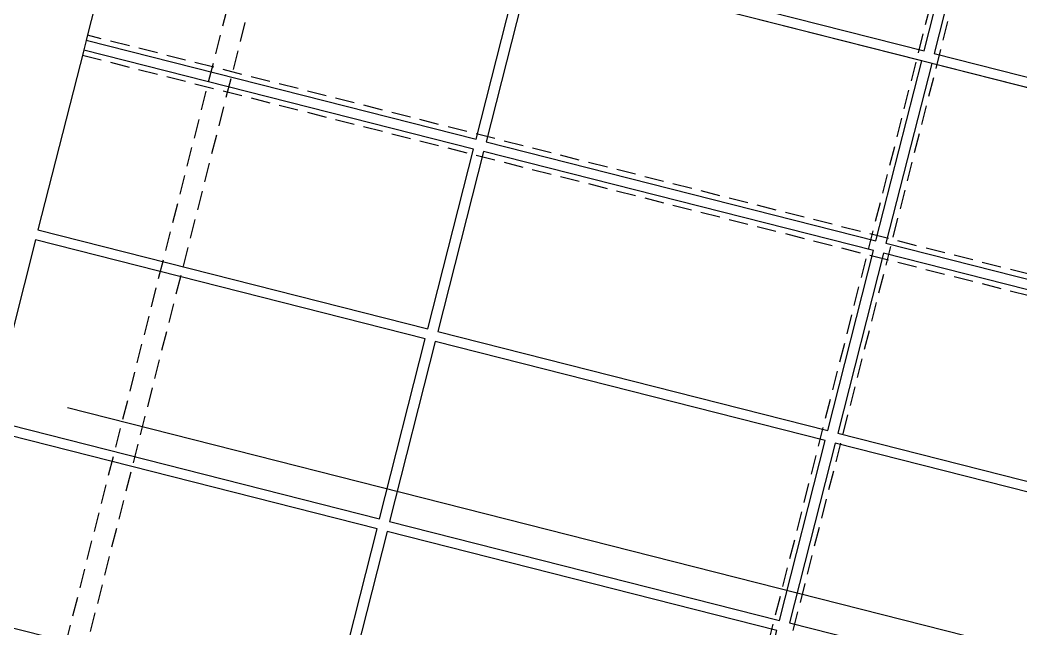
# Model space of a CAD drawing. Header units: inches. Extents: x 6322 to 85903, y -36042 to 7673.
# Drawn here: x 77573.9 to 77768, y -186.1 to -68 of the extents above; entities that cross this region are included whole.
import ezdxf

# ---------------------------------------------------------------- set-up
doc = ezdxf.new("R2010")
doc.units = ezdxf.units.IN
doc.header["$LTSCALE"] = 10
doc.linetypes.add('Amconstr', pattern=[9999, 9999, 0])
doc.linetypes.add('HIDDEN2', pattern=[0.1875, 0.125, -0.0625])
for name, color, linetype in [('ADSK_ASSOC_ENTITY_BACKUPS', 7, 'Continuous'), ('PARK LINE', 2, 'Continuous'), ('SHADE I SEC BEAM', 11, 'HIDDEN2'), ('SOLAR PANEL', 10, 'Continuous'), ('WALL', 4, 'Continuous')]:
    doc.layers.add(name, color=color, linetype=linetype)

# ---------------------------------------------------------------- blocks, each defined once
blk = doc.blocks.new('*U177')
at = {"layer": 'SOLAR PANEL'}
blk.add_lwpolyline([(-39, 18), (-39, -18), (39, -18), (39, 18)], close=True, dxfattribs=at)
blk = doc.blocks.new('*U178')
at = {"layer": 'SOLAR PANEL', "color": 0, "linetype": 'ByBlock', "lineweight": -2}
for p in [(80, 760), (160, 760), (0, 722), (80, 722), (160, 722), (0, 684), (80, 684), (160, 684), (0, 646), (80, 646), (160, 646), (0, 608), (80, 608), (0, 570)]:
    blk.add_blockref('*U177', p, dxfattribs=at)
blk = doc.blocks.new('*U75')
at = {"layer": 'SOLAR PANEL', "xscale": -1, "rotation": 165.7461911174656}
blk.add_blockref('*U178', (-184.49, 86.07), dxfattribs=at)
blk = doc.blocks.new('*U80')
at = {"layer": 'ADSK_ASSOC_ENTITY_BACKUPS', "linetype": 'Amconstr', "lineweight": 25}
blk.add_blockref('*U75', (0, 0), dxfattribs=at)
at = {"layer": 'SOLAR PANEL', "color": 0, "linetype": 'ByBlock', "lineweight": -2}
blk.add_blockref('*U75', (0, 0), dxfattribs=at)
blk = doc.blocks.new('*U107')
at = {"layer": 'SHADE I SEC BEAM', "ltscale": 3}
blk.add_lwpolyline([(-0.49, -1.94), (-232.13, 56.91), (-231.15, 60.78), (0.49, 1.94)], close=True, dxfattribs=at)
blk = doc.blocks.new('*U108')
at = {"layer": 'SHADE I SEC BEAM', "color": 0, "linetype": 'ByBlock', "lineweight": -2}
blk.add_blockref('*U107', (-168.41, -662.94), dxfattribs=at)
blk = doc.blocks.new('*U160')
at = {"layer": 'PARK LINE', "linetype": 'Amconstr', "lineweight": 25}
blk.add_line((-22.29, 5.66), (-218.07, 55.4), dxfattribs=at)
blk = doc.blocks.new('*U161')
at = {"layer": 'PARK LINE', "color": 0, "linetype": 'ByBlock', "lineweight": -2}
for p in [(-156.59, -616.42), (-182.69, -719.16)]:
    blk.add_blockref('*U160', p, dxfattribs=at)
blk = doc.blocks.new('*U141')
at = {"layer": 'SHADE I SEC BEAM', "ltscale": 3}
blk.add_lwpolyline([(-119.45, -478.32), (-123.32, -477.33), (119.45, 478.32), (123.32, 477.33)], close=True, dxfattribs=at)
blk = doc.blocks.new('*U142')
at = {"layer": 'WALL', "color": 0, "linetype": 'ByBlock', "lineweight": -2}
for p in [(0, 0), (127.94, -32.5)]:
    blk.add_blockref('*U141', p, dxfattribs=at)

msp = doc.modelspace()

# ---------------------------------------------------------------- linework, layer by layer
at = {"linetype": 'Amconstr', "lineweight": 25}
msp.add_circle((60708.4733, -17819.81171), 18222, dxfattribs=at)

# ---------------------------------------------------------------- block references
at = {"layer": 'PARK LINE', "linetype": 'Amconstr', "lineweight": 25, "xscale": -1, "rotation": 151.4923822348115}
msp.add_blockref('*U161', (77644.57175, -814.97957), dxfattribs=at)
at = {"layer": 'SHADE I SEC BEAM', "linetype": 'Amconstr', "lineweight": 25, "xscale": -1, "rotation": 151.4923822347902}
msp.add_blockref('*U108', (77649.74232, -794.62606), dxfattribs=at)
at = {"layer": 'SOLAR PANEL', "linetype": 'Amconstr', "lineweight": 25, "xscale": -1, "rotation": 151.4923822348075}
msp.add_blockref('*U80', (77654.42046, -776.21098), dxfattribs=at)
at = {"layer": 'WALL'}
msp.add_blockref('*U142', (77556.54412, -300.46607), dxfattribs=at)

doc.saveas('drawing.dxf')
